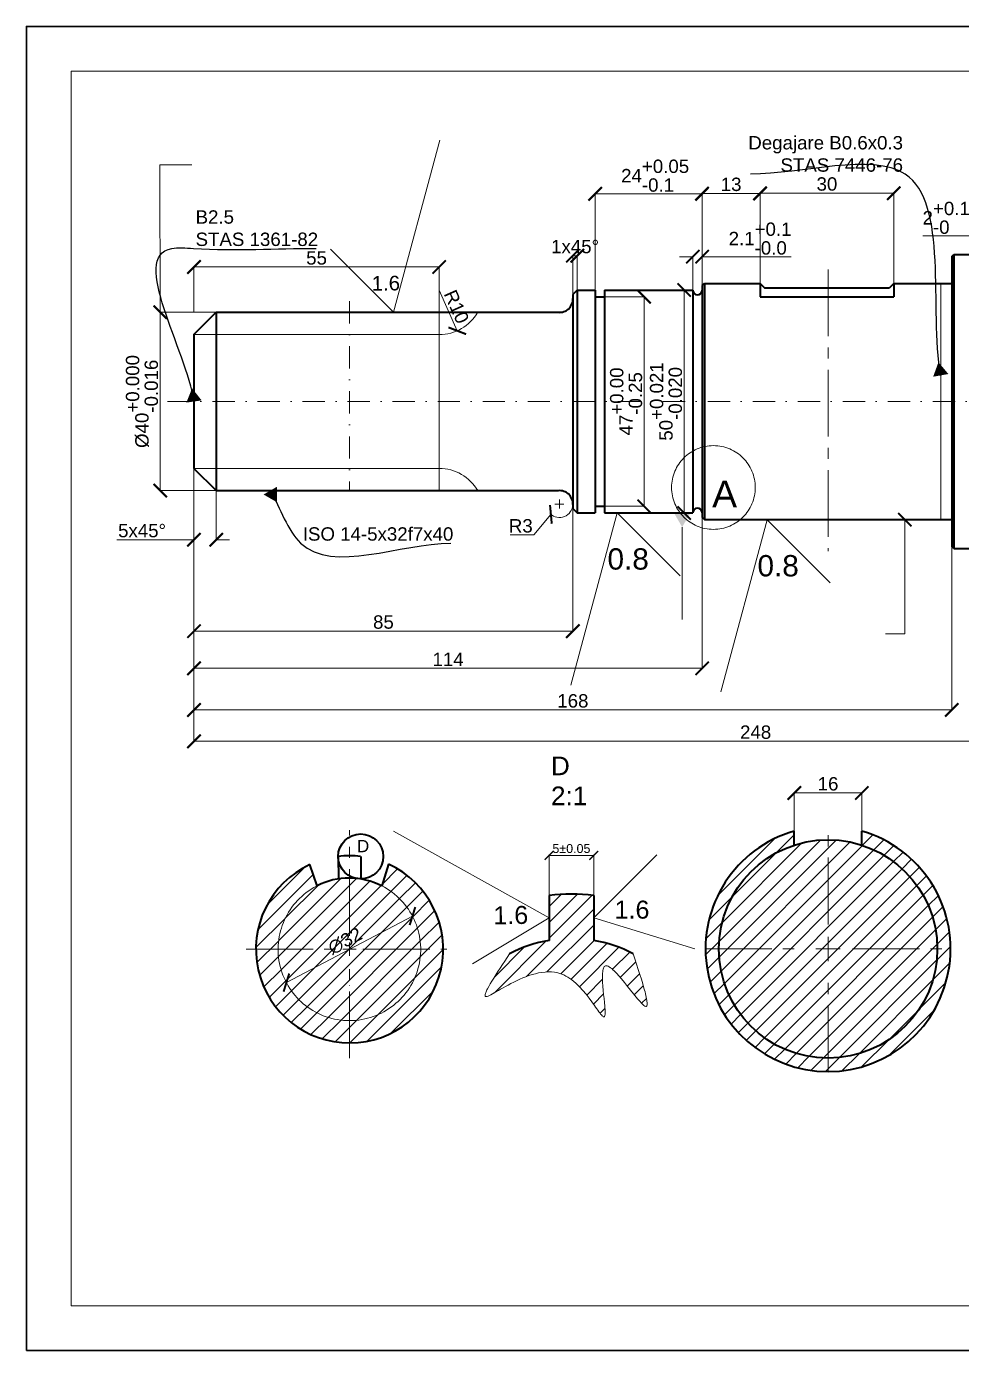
# Model space of a CAD drawing. Header units: inches. Extents: x 0 to 420, y 0 to 297.
# Drawn here: x 0 to 209.8, y 0 to 297 of the extents above; entities that cross this region are included whole.
import ezdxf

# ---------------------------------------------------------------- set-up
doc = ezdxf.new("R2010")
doc.units = ezdxf.units.IN
doc.header["$LTSCALE"] = 20
doc.header["$MEASUREMENT"] = 0
for name, pattern in [('ACAD_ISO02W100', [15, 12, -3]), ('CENTER2', [1.125, 0.75, -0.125, 0.125, -0.125]), ('DASHDOT2', [0.5, 0.25, -0.125, 0, -0.125])]:
    doc.linetypes.add(name, pattern=pattern)
for name, color, linetype, lineweight in [('axe', 160, 'DASHDOT2', 0), ('contur format interior', 252, 'Continuous', 0), ('cotare', 72, 'Continuous', 0), ('linie gorasa', 7, 'Continuous', 40), ('linie subtire', 7, 'ACAD_ISO02W100', 0)]:
    doc.layers.add(name, color=color, linetype=linetype, lineweight=lineweight)
doc.layers.add('format hartie', color=230, linetype='Continuous', lineweight=30, plot=False)
doc.styles.get("Standard").update_dxf_attribs({"font": 'arial.ttf'})
doc.dimstyles.get("Standard").update_dxf_attribs({"dimtxt": 3, "dimasz": 3, "dimexe": 0.18, "dimexo": 0.0625, "dimgap": 0.5, "dimtad": 1, "dimtoh": 1, "dimdec": 1, "dimzin": 12, "dimdsep": 46, "dimtxsty": 'Standard', "dimblk": 'ARCHTICK', "dimcen": 1, "dimclrd": 256, "dimclre": 256, "dimclrt": 256, "dimadec": 0, "dimazin": 3, "dimtfac": 1, "dimtdec": 1, "dimtofl": 0, "dimtmove": 0, "dimatfit": 0, "dimldrblk": 'DATUMFILLED', "dimfxl": 1, "dimtolj": 1, "dimtzin": 0, "dimlwd": -1, "dimlwe": -1, "dimarcsym": 0})

# ---------------------------------------------------------------- blocks, each defined once
blk = doc.blocks.new('_ArchTick')
at = {"color": 0, "linetype": 'ByBlock', "const_width": 0.15}
blk.add_lwpolyline([(-0.5, -0.5), (0.5, 0.5)], dxfattribs=at)
blk = doc.blocks.new('*D5')
at = {"layer": 'cotare', "transparency": 16777216}
for p, q in [((42.52, 232.88), (29.84, 232.88)), ((30.02, 192.88), (30.02, 232.88)), ((42.52, 192.88), (29.84, 192.88))]:
    blk.add_line(p, q, dxfattribs=at)
at = {"layer": 'Defpoints', "color": 0, "transparency": 16777216}
for p in [(30.02, 232.88), (42.58, 232.88), (42.58, 192.88)]:
    blk.add_point(p, dxfattribs=at)
at = {"layer": 'cotare', "transparency": 16777216, "xscale": 3, "yscale": 3, "zscale": 3}
for p, rotation in [((30.02, 232.88), 90), ((30.02, 192.88), 270)]:
    blk.add_blockref('_ArchTick', p, dxfattribs=dict(at, rotation=rotation))
at = {"layer": 'cotare', "transparency": 16777216, "insert": (25.9, 212.88), "char_height": 3, "attachment_point": 5, "rotation": 90}
blk.add_mtext('\\A1;%%C40\\S+0.000^ -0.016;', dxfattribs=at)
blk = doc.blocks.new('_DatumFilled')
at = {"color": 0, "linetype": 'ByBlock'}
blk.add_solid([(0, 0.577), (-1, 0), (0, -0.577)], dxfattribs=at)
blk = doc.blocks.new('*U14')
at = {"layer": 'axe', "color": 0, "linetype": 'CENTER2', "transparency": 16777216}
for p, q in [((0, 3), (0, 26.72)), ((-23.16, 0), (-3, 0)), ((3, 0), (21.82, 0)), ((0, -24.45), (0, -3))]:
    blk.add_line(p, q, dxfattribs=at)
at = {"layer": 'axe', "color": 0, "linetype": 'Continuous', "transparency": 16777216}
for p, q in [((-1.5, 0), (1.5, 0)), ((0, -1.5), (0, 1.5))]:
    blk.add_line(p, q, dxfattribs=at)
blk = doc.blocks.new('*U15')
at = {"layer": 'axe', "color": 0, "linetype": 'CENTER2', "transparency": 16777216}
blk.add_line((0, 29.62), (0, -33.6), dxfattribs=at)
blk = doc.blocks.new('*D20')
at = {"layer": 'cotare', "transparency": 16777216}
for p, q in [((117.26, 102.15), (117.26, 111.25)), ((117.26, 111.07), (127.26, 111.07)), ((127.26, 102.15), (127.26, 111.25))]:
    blk.add_line(p, q, dxfattribs=at)
at = {"layer": 'Defpoints', "color": 0, "transparency": 16777216}
for p in [(127.26, 111.07), (117.26, 102.09), (127.26, 102.09)]:
    blk.add_point(p, dxfattribs=at)
at = {"layer": 'cotare', "transparency": 16777216, "xscale": 2, "yscale": 2, "zscale": 2, "rotation": 180}
blk.add_blockref('_ArchTick', (117.26, 111.07), dxfattribs=at)
at = {"layer": 'cotare', "transparency": 16777216, "xscale": 2, "yscale": 2, "zscale": 2}
blk.add_blockref('_ArchTick', (127.26, 111.07), dxfattribs=at)
at = {"layer": 'cotare', "transparency": 16777216, "insert": (122.26, 112.59), "char_height": 2, "attachment_point": 5}
blk.add_mtext('\\A1;5±0.05', dxfattribs=at)
blk = doc.blocks.new('*D24')
at = {"layer": 'cotare', "transparency": 16777216}
blk.add_line((58.31, 82.52), (86.6, 97.45), dxfattribs=at)
at = {"layer": 'Defpoints', "color": 0, "transparency": 16777216}
for p in [(86.6, 97.45), (58.31, 82.52)]:
    blk.add_point(p, dxfattribs=at)
at = {"layer": 'cotare', "transparency": 16777216, "xscale": 3, "yscale": 3, "zscale": 3}
for p, rotation in [((86.6, 97.45), 27.81935306880945), ((58.31, 82.52), 207.8193530688095)]:
    blk.add_blockref('_ArchTick', p, dxfattribs=dict(at, rotation=rotation))
at = {"layer": 'cotare', "transparency": 16777216, "insert": (71.47, 91.86), "char_height": 3, "attachment_point": 5, "rotation": 27.8194}
blk.add_mtext('\\A1;∅32', dxfattribs=at)
blk = doc.blocks.new('*D25')
at = {"layer": 'cotare', "transparency": 16777216}
for p, q in [((37.58, 232.94), (37.58, 243.23)), ((37.58, 243.05), (92.58, 243.05)), ((92.58, 232.94), (92.58, 243.23))]:
    blk.add_line(p, q, dxfattribs=at)
at = {"layer": 'Defpoints', "color": 0, "transparency": 16777216}
for p in [(92.58, 243.05), (37.58, 232.88), (92.58, 232.88)]:
    blk.add_point(p, dxfattribs=at)
at = {"layer": 'cotare', "transparency": 16777216, "xscale": 3, "yscale": 3, "zscale": 3, "rotation": 180}
blk.add_blockref('_ArchTick', (37.58, 243.05), dxfattribs=at)
at = {"layer": 'cotare', "transparency": 16777216, "xscale": 3, "yscale": 3, "zscale": 3}
blk.add_blockref('_ArchTick', (92.58, 243.05), dxfattribs=at)
at = {"layer": 'cotare', "transparency": 16777216, "insert": (65.08, 245.07), "char_height": 3, "attachment_point": 5}
blk.add_mtext('\\A1;55', dxfattribs=at)
blk = doc.blocks.new('*D27')
at = {"layer": 'cotare', "transparency": 16777216}
blk.add_line((92.58, 237.88), (96.65, 228.74), dxfattribs=at)
at = {"layer": 'Defpoints', "color": 0, "transparency": 16777216}
for p in [(92.58, 237.88), (96.65, 228.74)]:
    blk.add_point(p, dxfattribs=at)
at = {"layer": 'cotare', "transparency": 16777216, "xscale": 3, "yscale": 3, "zscale": 3, "rotation": 293.988805278494}
blk.add_blockref('_ArchTick', (96.65, 228.74), dxfattribs=at)
at = {"layer": 'cotare', "transparency": 16777216, "insert": (96.47, 234.14), "char_height": 3, "attachment_point": 5, "rotation": 293.9888}
blk.add_mtext('\\A1;R10', dxfattribs=at)
blk = doc.blocks.new('*D29')
at = {"layer": 'cotare', "transparency": 16777216}
for p, q in [((127.58, 237.94), (127.58, 259.65)), ((127.58, 259.47), (151.58, 259.47)), ((151.58, 237.94), (151.58, 259.65))]:
    blk.add_line(p, q, dxfattribs=at)
at = {"layer": 'Defpoints', "color": 0, "transparency": 16777216}
for p in [(151.58, 259.47), (127.58, 237.88), (151.58, 237.88)]:
    blk.add_point(p, dxfattribs=at)
at = {"layer": 'cotare', "transparency": 16777216, "xscale": 3, "yscale": 3, "zscale": 3, "rotation": 180}
blk.add_blockref('_ArchTick', (127.58, 259.47), dxfattribs=at)
at = {"layer": 'cotare', "transparency": 16777216, "xscale": 3, "yscale": 3, "zscale": 3}
blk.add_blockref('_ArchTick', (151.58, 259.47), dxfattribs=at)
at = {"layer": 'cotare', "transparency": 16777216, "insert": (141.04, 263.54), "char_height": 3, "attachment_point": 5}
blk.add_mtext('\\A1;24\\S+0.05^ -0.1;', dxfattribs=at)
blk = doc.blocks.new('*D30')
at = {"layer": 'cotare', "transparency": 16777216}
for p, q in [((122.58, 236.94), (122.58, 245.77)), ((122.58, 245.59), (123.58, 245.59)), ((123.58, 237.94), (123.58, 245.77))]:
    blk.add_line(p, q, dxfattribs=at)
at = {"layer": 'Defpoints', "color": 0, "transparency": 16777216}
for p in [(123.58, 245.59), (123.58, 237.88), (122.58, 236.88)]:
    blk.add_point(p, dxfattribs=at)
at = {"layer": 'cotare', "transparency": 16777216, "xscale": 3, "yscale": 3, "zscale": 3, "rotation": 180}
blk.add_blockref('_ArchTick', (122.58, 245.59), dxfattribs=at)
at = {"layer": 'cotare', "transparency": 16777216, "xscale": 3, "yscale": 3, "zscale": 3}
blk.add_blockref('_ArchTick', (123.58, 245.59), dxfattribs=at)
at = {"layer": 'cotare', "transparency": 16777216, "insert": (123.08, 247.62), "char_height": 3, "attachment_point": 5}
blk.add_mtext('\\A1;1x45%%d', dxfattribs=at)
blk = doc.blocks.new('*D31')
at = {"layer": 'cotare', "transparency": 16777216}
for p, q in [((149.48, 245.36), (146.48, 245.36)), ((149.48, 237.94), (149.48, 245.54)), ((151.58, 237.94), (151.58, 245.54)), ((151.58, 245.36), (171.57, 245.36))]:
    blk.add_line(p, q, dxfattribs=at)
at = {"layer": 'Defpoints', "color": 0, "transparency": 16777216}
for p in [(151.58, 245.36), (149.48, 237.88), (151.58, 237.88)]:
    blk.add_point(p, dxfattribs=at)
at = {"layer": 'cotare', "transparency": 16777216, "xscale": 3, "yscale": 3, "zscale": 3}
blk.add_blockref('_ArchTick', (149.48, 245.36), dxfattribs=at)
at = {"layer": 'cotare', "transparency": 16777216, "xscale": 3, "yscale": 3, "zscale": 3, "rotation": 180}
blk.add_blockref('_ArchTick', (151.58, 245.36), dxfattribs=at)
at = {"layer": 'cotare', "transparency": 16777216, "insert": (164.58, 249.43), "char_height": 3, "attachment_point": 5}
blk.add_mtext('\\A1;2.1\\S+0.1^ -0.0;', dxfattribs=at)
blk = doc.blocks.new('*D32')
at = {"layer": 'cotare', "transparency": 16777216}
for p, q in [((151.58, 238.94), (151.58, 259.71)), ((151.58, 259.53), (164.58, 259.53)), ((164.58, 239.44), (164.58, 259.71))]:
    blk.add_line(p, q, dxfattribs=at)
at = {"layer": 'Defpoints', "color": 0, "transparency": 16777216}
for p in [(164.58, 259.53), (151.58, 238.88), (164.58, 239.38)]:
    blk.add_point(p, dxfattribs=at)
at = {"layer": 'cotare', "transparency": 16777216, "xscale": 3, "yscale": 3, "zscale": 3, "rotation": 180}
blk.add_blockref('_ArchTick', (151.58, 259.53), dxfattribs=at)
at = {"layer": 'cotare', "transparency": 16777216, "xscale": 3, "yscale": 3, "zscale": 3}
blk.add_blockref('_ArchTick', (164.58, 259.53), dxfattribs=at)
at = {"layer": 'cotare', "transparency": 16777216, "insert": (158.08, 261.57), "char_height": 3, "attachment_point": 5}
blk.add_mtext('\\A1;13', dxfattribs=at)
blk = doc.blocks.new('*D33')
at = {"layer": 'cotare', "transparency": 16777216}
for p, q in [((164.58, 239.44), (164.58, 259.79)), ((164.58, 259.61), (194.58, 259.61)), ((194.58, 239.44), (194.58, 259.79))]:
    blk.add_line(p, q, dxfattribs=at)
at = {"layer": 'Defpoints', "color": 0, "transparency": 16777216}
for p in [(194.58, 259.61), (164.58, 239.38), (194.58, 239.38)]:
    blk.add_point(p, dxfattribs=at)
at = {"layer": 'cotare', "transparency": 16777216, "xscale": 3, "yscale": 3, "zscale": 3, "rotation": 180}
blk.add_blockref('_ArchTick', (164.58, 259.61), dxfattribs=at)
at = {"layer": 'cotare', "transparency": 16777216, "xscale": 3, "yscale": 3, "zscale": 3}
blk.add_blockref('_ArchTick', (194.58, 259.61), dxfattribs=at)
at = {"layer": 'cotare', "transparency": 16777216, "insert": (179.58, 261.65), "char_height": 3, "attachment_point": 5}
blk.add_mtext('\\A1;30', dxfattribs=at)
blk = doc.blocks.new('*D34')
at = {"layer": 'cotare', "transparency": 16777216}
for p, q in [((217.58, 250.02), (201.11, 250.02)), ((217.58, 239.44), (217.58, 250.2)), ((219.58, 239.44), (219.58, 250.2)), ((219.58, 250.02), (222.58, 250.02))]:
    blk.add_line(p, q, dxfattribs=at)
at = {"layer": 'Defpoints', "color": 0, "transparency": 16777216}
for p in [(217.58, 250.02), (217.58, 239.38), (219.58, 239.38)]:
    blk.add_point(p, dxfattribs=at)
at = {"layer": 'cotare', "transparency": 16777216, "xscale": 3, "yscale": 3, "zscale": 3}
blk.add_blockref('_ArchTick', (217.58, 250.02), dxfattribs=at)
at = {"layer": 'cotare', "transparency": 16777216, "xscale": 3, "yscale": 3, "zscale": 3, "rotation": 180}
blk.add_blockref('_ArchTick', (219.58, 250.02), dxfattribs=at)
at = {"layer": 'cotare', "transparency": 16777216, "insert": (206.34, 254.08), "char_height": 3, "attachment_point": 5}
blk.add_mtext('\\A1;2\\S+0.1^ -0;', dxfattribs=at)
blk = doc.blocks.new('*D40')
at = {"layer": 'cotare', "transparency": 16777216}
for p, q in [((129.75, 236.38), (138.75, 236.38)), ((138.57, 189.38), (138.57, 236.38)), ((129.75, 189.38), (138.75, 189.38))]:
    blk.add_line(p, q, dxfattribs=at)
at = {"layer": 'Defpoints', "color": 0, "transparency": 16777216}
for p in [(129.68, 236.38), (138.57, 236.38), (129.68, 189.38)]:
    blk.add_point(p, dxfattribs=at)
at = {"layer": 'cotare', "transparency": 16777216, "xscale": 3, "yscale": 3, "zscale": 3}
for p, rotation in [((138.57, 236.38), 90), ((138.57, 189.38), 270)]:
    blk.add_blockref('_ArchTick', p, dxfattribs=dict(at, rotation=rotation))
at = {"layer": 'cotare', "transparency": 16777216, "insert": (134.51, 212.88), "char_height": 3, "attachment_point": 5, "rotation": 90}
blk.add_mtext('\\A1;47\\S+0.00^ -0.25;', dxfattribs=at)
blk = doc.blocks.new('*D41')
at = {"layer": 'cotare', "transparency": 16777216}
for p, q in [((147.55, 237.88), (147.55, 187.88)), ((147.62, 237.88), (147.73, 237.88)), ((147.62, 187.88), (147.73, 187.88))]:
    blk.add_line(p, q, dxfattribs=at)
at = {"layer": 'Defpoints', "color": 0, "transparency": 16777216}
for p in [(147.55, 237.88), (147.55, 187.88), (147.55, 187.88)]:
    blk.add_point(p, dxfattribs=at)
at = {"layer": 'cotare', "transparency": 16777216, "xscale": 3, "yscale": 3, "zscale": 3}
for p, rotation in [((147.55, 237.88), 90), ((147.55, 187.88), 270)]:
    blk.add_blockref('_ArchTick', p, dxfattribs=dict(at, rotation=rotation))
at = {"layer": 'cotare', "transparency": 16777216, "insert": (143.46, 212.88), "char_height": 3, "attachment_point": 5, "rotation": 90}
blk.add_mtext('\\A1;50\\S+0.021^ -0.020;', dxfattribs=at)
blk = doc.blocks.new('*D48')
at = {"layer": 'cotare', "transparency": 16777216}
for p, q in [((37.58, 197.82), (37.58, 136.48)), ((289.58, 194.82), (289.58, 136.48)), ((37.58, 136.66), (289.58, 136.66))]:
    blk.add_line(p, q, dxfattribs=at)
at = {"layer": 'Defpoints', "color": 0, "transparency": 16777216}
for p in [(37.58, 197.88), (289.58, 194.88), (289.58, 136.66)]:
    blk.add_point(p, dxfattribs=at)
at = {"layer": 'cotare', "transparency": 16777216, "xscale": 3, "yscale": 3, "zscale": 3, "rotation": 180}
blk.add_blockref('_ArchTick', (37.58, 136.66), dxfattribs=at)
at = {"layer": 'cotare', "transparency": 16777216, "xscale": 3, "yscale": 3, "zscale": 3}
blk.add_blockref('_ArchTick', (289.58, 136.66), dxfattribs=at)
at = {"layer": 'cotare', "transparency": 16777216, "insert": (163.58, 138.69), "char_height": 3, "attachment_point": 5}
blk.add_mtext('\\A1;248', dxfattribs=at)
blk = doc.blocks.new('*D49')
at = {"layer": 'cotare', "transparency": 16777216}
for p, q in [((37.58, 180.32), (37.58, 143.5)), ((207.58, 180.32), (207.58, 143.5)), ((207.58, 143.68), (37.58, 143.68))]:
    blk.add_line(p, q, dxfattribs=at)
at = {"layer": 'Defpoints', "color": 0, "transparency": 16777216}
for p in [(37.58, 180.38), (207.58, 180.38), (37.58, 143.68)]:
    blk.add_point(p, dxfattribs=at)
at = {"layer": 'cotare', "transparency": 16777216, "xscale": 3, "yscale": 3, "zscale": 3, "rotation": 180}
blk.add_blockref('_ArchTick', (37.58, 143.68), dxfattribs=at)
at = {"layer": 'cotare', "transparency": 16777216, "xscale": 3, "yscale": 3, "zscale": 3}
blk.add_blockref('_ArchTick', (207.58, 143.68), dxfattribs=at)
at = {"layer": 'cotare', "transparency": 16777216, "insert": (122.58, 145.71), "char_height": 3, "attachment_point": 5}
blk.add_mtext('\\A1;168', dxfattribs=at)
blk = doc.blocks.new('*D50')
at = {"layer": 'cotare', "transparency": 16777216}
for p, q in [((37.58, 186.82), (37.58, 152.85)), ((151.58, 186.82), (151.58, 152.85)), ((151.58, 153.03), (37.58, 153.03))]:
    blk.add_line(p, q, dxfattribs=at)
at = {"layer": 'Defpoints', "color": 0, "transparency": 16777216}
for p in [(37.58, 186.88), (151.58, 186.88), (37.58, 153.03)]:
    blk.add_point(p, dxfattribs=at)
at = {"layer": 'cotare', "transparency": 16777216, "xscale": 3, "yscale": 3, "zscale": 3, "rotation": 180}
blk.add_blockref('_ArchTick', (37.58, 153.03), dxfattribs=at)
at = {"layer": 'cotare', "transparency": 16777216, "xscale": 3, "yscale": 3, "zscale": 3}
blk.add_blockref('_ArchTick', (151.58, 153.03), dxfattribs=at)
at = {"layer": 'cotare', "transparency": 16777216, "insert": (94.58, 155.04), "char_height": 3, "attachment_point": 5}
blk.add_mtext('\\A1;114', dxfattribs=at)
blk = doc.blocks.new('*D51')
at = {"layer": 'cotare', "transparency": 16777216}
for p, q in [((122.58, 188.82), (122.58, 161.18)), ((37.58, 186.82), (37.58, 161.18)), ((122.58, 161.36), (37.58, 161.36))]:
    blk.add_line(p, q, dxfattribs=at)
at = {"layer": 'Defpoints', "color": 0, "transparency": 16777216}
for p in [(122.58, 188.88), (37.58, 186.88), (37.58, 161.36)]:
    blk.add_point(p, dxfattribs=at)
at = {"layer": 'cotare', "transparency": 16777216, "xscale": 3, "yscale": 3, "zscale": 3, "rotation": 180}
blk.add_blockref('_ArchTick', (37.58, 161.36), dxfattribs=at)
at = {"layer": 'cotare', "transparency": 16777216, "xscale": 3, "yscale": 3, "zscale": 3}
blk.add_blockref('_ArchTick', (122.58, 161.36), dxfattribs=at)
at = {"layer": 'cotare', "transparency": 16777216, "insert": (80.08, 163.39), "char_height": 3, "attachment_point": 5}
blk.add_mtext('\\A1;85', dxfattribs=at)
blk = doc.blocks.new('*D52')
at = {"layer": 'cotare', "transparency": 16777216}
for p, q in [((37.58, 192.82), (37.58, 181.69)), ((42.58, 192.82), (42.58, 181.69)), ((37.58, 181.87), (20.27, 181.87)), ((42.58, 181.87), (45.58, 181.87))]:
    blk.add_line(p, q, dxfattribs=at)
at = {"layer": 'Defpoints', "color": 0, "transparency": 16777216}
for p in [(37.58, 192.88), (42.58, 192.88), (37.58, 181.87)]:
    blk.add_point(p, dxfattribs=at)
at = {"layer": 'cotare', "transparency": 16777216, "xscale": 3, "yscale": 3, "zscale": 3}
blk.add_blockref('_ArchTick', (37.58, 181.87), dxfattribs=at)
at = {"layer": 'cotare', "transparency": 16777216, "xscale": 3, "yscale": 3, "zscale": 3, "rotation": 180}
blk.add_blockref('_ArchTick', (42.58, 181.87), dxfattribs=at)
at = {"layer": 'cotare', "transparency": 16777216, "insert": (25.93, 183.9), "char_height": 3, "attachment_point": 5}
blk.add_mtext('\\A1;5x45%%d', dxfattribs=at)
blk = doc.blocks.new('*D53')
at = {"layer": 'cotare', "transparency": 16777216}
for p, q in [((119.57, 188.88), (119.57, 190.88)), ((117.65, 187.56), (113.82, 182.94)), ((118.57, 189.88), (120.57, 189.88)), ((113.82, 182.94), (108.48, 182.94))]:
    blk.add_line(p, q, dxfattribs=at)
blk.add_arc((119.57, 189.88), 3.01, 226.8855, 356.216, dxfattribs=at)
at = {"layer": 'Defpoints', "color": 0, "transparency": 16777216}
for p in [(117.65, 187.56), (119.57, 189.88)]:
    blk.add_point(p, dxfattribs=at)
at = {"layer": 'cotare', "transparency": 16777216, "xscale": 3, "yscale": 3, "zscale": 3, "rotation": 50.30722199148471}
blk.add_blockref('_ArchTick', (117.65, 187.56), dxfattribs=at)
at = {"layer": 'cotare', "transparency": 16777216, "insert": (110.9, 184.97), "char_height": 3, "attachment_point": 5}
blk.add_mtext('\\A1;R3', dxfattribs=at)
blk = doc.blocks.new('*D66')
at = {"layer": 'cotare', "transparency": 16777216}
for p, q in [((172.26, 113.44), (172.26, 125.25)), ((172.26, 125.07), (187.41, 125.07)), ((187.41, 113.44), (187.41, 125.25))]:
    blk.add_line(p, q, dxfattribs=at)
at = {"layer": 'Defpoints', "color": 0, "transparency": 16777216}
for p in [(187.41, 125.07), (172.26, 113.37), (187.41, 113.37)]:
    blk.add_point(p, dxfattribs=at)
at = {"layer": 'cotare', "transparency": 16777216, "xscale": 3, "yscale": 3, "zscale": 3, "rotation": 180}
blk.add_blockref('_ArchTick', (172.26, 125.07), dxfattribs=at)
at = {"layer": 'cotare', "transparency": 16777216, "xscale": 3, "yscale": 3, "zscale": 3}
blk.add_blockref('_ArchTick', (187.41, 125.07), dxfattribs=at)
at = {"layer": 'cotare', "transparency": 16777216, "insert": (179.83, 127.1), "char_height": 3, "attachment_point": 5}
blk.add_mtext('\\A1;16', dxfattribs=at)
blk = doc.blocks.new('*U67')
at = {"layer": 'axe', "color": 0, "linetype": 'CENTER2', "transparency": 16777216}
for p, q in [((0, 5.5), (0, 27.62)), ((-27.62, 0), (-5.5, 0)), ((5.5, 0), (27.62, 0)), ((0, -27.62), (0, -5.5))]:
    blk.add_line(p, q, dxfattribs=at)
at = {"layer": 'axe', "color": 0, "linetype": 'Continuous', "transparency": 16777216}
for p, q in [((-2.75, 0), (2.75, 0)), ((0, -2.75), (0, 2.75))]:
    blk.add_line(p, q, dxfattribs=at)

msp = doc.modelspace()

# ---------------------------------------------------------------- hatches: boundary and pattern name
at = {"layer": 'contur format interior'}
h = msp.add_hatch(dxfattribs=at)
h.set_pattern_fill('ANSI31', color=256, scale=20)
h.paths.add_polyline_path([(155.33, 90.07, 1), (204.33, 90.07, 1)])
h.paths.add_polyline_path([(187.43, 116.5), (187.41, 113.37, -0.32492), (204.33, 90.07), (207.33, 90.07, 0.334391)])
h.paths.add_polyline_path([(172.26, 113.37), (172.23, 116.5, 0.334373), (152.33, 90.07), (155.33, 90.07, -0.32492)])
h.paths.add_polyline_path([(207.33, 90.07), (204.33, 90.07, -0.414214), (179.83, 65.57), (179.83, 62.57, 0.414214)])
h.paths.add_polyline_path([(155.33, 90.07), (152.33, 90.07, 0.414214), (179.83, 62.57), (179.83, 65.57, -0.414214)])
h.paths.add_polyline_path([(79.71, 104.24, 0.078243), (74.98, 105.78, -0.060437), (73.77, 105.93, 0.138861), (65.22, 104.25, 4.174993)])
h.paths.add_polyline_path([(81.25, 109.08), (79.71, 104.24, -0.281942), (88.45, 90), (93.48, 90, 0.292976)])
h.paths.add_polyline_path([(93.48, 90), (88.45, 90, -0.413815), (72.48, 74), (72.48, 69, 0.414214)])
h.paths.add_polyline_path([(56.46, 90), (51.48, 90, 0.414214), (72.48, 69), (72.48, 74, -0.414871)])
h.paths.add_polyline_path([(65.22, 104.25), (63.55, 109, 0.290618), (51.48, 90), (56.46, 90, -0.282447)])
h = msp.add_hatch(dxfattribs=at)
h.set_pattern_fill('ANSI31', color=256, scale=20)
edge = h.paths.add_edge_path()
edge.add_line((127.26, 91.98), (127.26, 102.09))
edge.add_arc((122.26, 62.4), 40, 82.8192, 97.1808)
edge.add_line((117.26, 102.09), (117.26, 91.98))
edge.add_arc((122.26, 62.4), 30, 99.5941, 117.5321)
edge.add_spline(control_points=[(108.39, 89), (105.46, 84.61), (97.63, 72.9), (120.51, 93.92), (132.34, 66.12), (126.28, 95.28), (142.45, 69.68), (138.19, 82.68), (136.11, 89.01)], knot_values=[0, 0, 0, 0, 10.953825, 29.210146, 42.217551, 53.390766, 66.033559, 78.048112, 78.048112, 78.048112, 78.048112], degree=3, periodic=0)
edge.add_arc((122.26, 62.4), 30, 62.5064, 80.4059)
at = {"layer": 'cotare'}
h = msp.add_hatch(color=256, dxfattribs=at)
h.dxf.hatch_style = 1
h.paths.add_polyline_path([(148.96, 187.92), (145.25, 187.92), (147.1, 184.7)])

# ---------------------------------------------------------------- linework, layer by layer
at = {"layer": 'axe'}
for p, q in [((72.48, 235.36), (72.48, 192.88)), ((31.65, 212.88), (363.48, 212.88))]:
    msp.add_line(p, q, dxfattribs=at)
at = {"layer": 'contur format interior'}
msp.add_lwpolyline([(10, 10), (410, 10), (410, 287), (10, 287)], close=True, dxfattribs=at)
at = {"layer": 'cotare'}
for p, q in [((37.1, 265.93), (29.93, 265.93)), ((30.02, 232.88), (29.93, 265.93)), ((147.09, 184.7), (147.09, 163.96)), ((197.06, 186.38), (197.06, 160.79)), ((192.7, 160.79), (197.06, 160.79)), ((75.11, 90), (75.1, 90.02)), ((75.11, 90), (75.1, 90)), ((75.1, 90), (75.11, 90)), ((72.48, 81.91), (72.48, 81.92)), ((72.48, 81.92), (72.48, 81.91)), ((72.48, 81.91), (72.48, 81.91)), ((72.48, 75), (72.48, 70))]:
    msp.add_line(p, q, dxfattribs=at)
for points in [[(68.22, 247.02), (82.36, 232.88), (92.71, 271.52)], [(146.63, 173.74), (132.49, 187.88), (122.14, 149.24)], [(180.28, 172.21), (166.14, 186.36), (155.79, 147.72)], [(100.09, 86.77), (117.26, 97.03), (82.32, 116.51)], [(141.4, 111.18), (127.26, 97.03), (149.96, 90.07)]]:
    msp.add_lwpolyline(points, dxfattribs=at)
at = {"layer": 'format hartie'}
msp.add_lwpolyline([(0, 0), (420, 0), (420, 297), (0, 297)], close=True, dxfattribs=at)
at = {"layer": 'linie gorasa'}
for p, q in [((207.58, 245.38), (208.08, 245.88)), ((207.58, 245.38), (207.58, 180.38)), ((208.08, 245.88), (217.08, 245.88)), ((208.08, 245.88), (208.08, 179.88)), ((123.58, 237.88), (122.58, 236.88)), ((123.58, 237.88), (123.58, 187.88)), ((123.58, 237.88), (127.58, 237.88)), ((127.58, 237.88), (127.58, 187.88)), ((129.68, 237.88), (129.68, 187.88)), ((129.68, 237.88), (149.48, 237.88)), ((149.48, 237.88), (149.48, 187.88)), ((151.58, 238.88), (152.08, 239.38)), ((151.58, 238.88), (151.58, 186.88)), ((152.08, 239.38), (164.58, 239.38)), ((152.08, 239.38), (152.08, 186.38)), ((164.58, 239.38), (164.58, 236.38)), ((164.58, 239.38), (165.58, 238.38)), ((165.58, 238.38), (193.58, 238.38)), ((194.58, 239.38), (193.58, 238.38)), ((194.58, 239.38), (194.58, 236.38)), ((194.58, 239.38), (207.58, 239.38)), ((122.58, 236.88), (122.58, 188.88)), ((127.58, 236.38), (129.68, 236.38)), ((129.68, 236.38), (129.68, 236.38)), ((164.58, 236.38), (194.58, 236.38)), ((37.58, 227.88), (42.58, 232.88)), ((42.58, 232.88), (119.86, 232.88)), ((42.58, 232.88), (42.58, 192.88)), ((37.58, 227.88), (37.58, 197.88)), ((37.58, 197.88), (42.58, 192.88)), ((42.58, 192.88), (119.28, 192.88)), ((122.58, 188.88), (123.58, 187.88)), ((123.58, 187.88), (127.58, 187.88)), ((127.58, 189.38), (129.68, 189.38)), ((129.68, 189.38), (129.68, 189.38)), ((129.68, 187.88), (149.48, 187.88)), ((151.58, 186.88), (152.08, 186.38)), ((152.08, 186.38), (207.58, 186.38)), ((208.08, 179.88), (207.58, 180.38)), ((208.08, 179.88), (217.08, 179.88)), ((172.26, 113.37), (172.23, 116.5)), ((187.41, 113.37), (187.43, 116.5)), ((69.93, 110.78), (69.98, 105.79)), ((74.98, 110.85), (74.98, 105.78)), ((65.22, 104.25), (63.55, 109)), ((81.25, 109.08), (79.71, 104.24)), ((117.26, 102.09), (117.26, 91.98)), ((127.26, 102.09), (127.26, 91.98))]:
    msp.add_line(p, q, dxfattribs=at)
for centre, radius in [((74.98, 110.83), 5.05), ((179.83, 90.07), 24.5)]:
    msp.add_circle(centre, radius, dxfattribs=at)
for centre, radius, start, end in [((150.53, 237.88), 1.05, 180, 0), ((119.57, 235.88), 3.01, 264.4684, 2.5959), ((119.57, 189.88), 3.01, 357.4041, 95.5316), ((150.53, 187.88), 1.05, 360, 180), ((179.83, 90.07), 27.5, 106.0458, 73.9579), ((72.48, 90), 21, 83.18, 96.9826), ((72.48, 90), 21, 115.1808, 65.3174), ((72.45, 89.99), 15.99, 63.0067, 116.8859), ((122.26, 62.4), 40, 82.8192, 97.1808), ((122.26, 62.4), 30, 99.5941, 117.5321), ((122.26, 62.4), 30, 62.5064, 80.4059)]:
    msp.add_arc(centre, radius, start, end, dxfattribs=at)
at = {"layer": 'linie subtire'}
for p, q in [((205.12, 239.38), (205.12, 186.38)), ((92.58, 192.88), (92.58, 232.88)), ((37.58, 227.88), (92.58, 227.88)), ((37.58, 197.88), (92.58, 197.88))]:
    msp.add_line(p, q, dxfattribs=at)
msp.add_circle((154.11, 193.59), 9.39, dxfattribs=at)
for centre, radius, start, end in [((92.58, 237.88), 10, 270, 330), ((92.58, 187.88), 10, 30, 90), ((72.45, 89.99), 15.99, 117.4288, 63.0067)]:
    msp.add_arc(centre, radius, start, end, dxfattribs=at)
msp.add_spline([(108.39, 89), (102.92, 79.52), (120.55, 84.24), (129.75, 75.04), (129.75, 86.22), (138.69, 77.28), (136.11, 89.01)], degree=3, dxfattribs=at)

# ---------------------------------------------------------------- block references
at = {"layer": 'axe', "linetype": 'CENTER2'}
for name, p in [('*U15', (179.83, 212.88)), ('*U14', (72.48, 90)), ('*U67', (179.83, 90.07))]:
    msp.add_blockref(name, p, dxfattribs=at)
at = {"layer": 'cotare', "xscale": 3, "yscale": 3, "zscale": 3, "rotation": 90}
msp.add_blockref('_ArchTick', (197.06, 186.38), dxfattribs=at)

# ---------------------------------------------------------------- texts
at = {"layer": 'cotare'}
for height, rotation, p in [(3.273, 0.8161, (77.47, 237.73)), (4.034, 0.865, (104.76, 95.59))]:
    msp.add_text('1.6', height=height, rotation=rotation, dxfattribs=at).set_placement(p)
for s, height, p in [('0.8', 4.778, (130.35, 175.17)), ('0.8', 4.778, (164, 173.65)), ('1.6', 4.034, (131.93, 96.88))]:
    msp.add_text(s, height=height, dxfattribs=at).set_placement(p)
at = {"layer": 'cotare', "char_height": 3}
for s, insert, attachment_point in [('\\A1;Degajare B0.6x0.3\\PSTAS 7446-76', (196.65, 264.38), 9), ('\\A1;B2.5\\PSTAS 1361-82', (37.94, 247.72), 7), ('\\A1;ISO 14-5x32f7x40', (61.99, 181.62), 7)]:
    msp.add_mtext(s, dxfattribs=dict(at, insert=insert, attachment_point=attachment_point))
at = {"layer": 'linie gorasa'}
msp.add_text('D', height=2.75, dxfattribs=at).set_placement((74.13, 111.78))
at = {"layer": 'linie subtire'}
for s, height, p in [('D', 4.18, (117.68, 129.05)), ('2:1', 4.182, (117.68, 122.33))]:
    msp.add_text(s, height=height, dxfattribs=at).set_placement(p)
at = {"layer": 'linie subtire', "insert": (153.83, 195.14), "char_height": 6, "attachment_point": 1}
msp.add_mtext_dynamic_manual_height_columns('A', width=1.5057, gutter_width=30.01, heights=[0], dxfattribs=at)

# ---------------------------------------------------------------- dimensions: what is measured, and where the dimension line sits
at = {"layer": 'cotare'}
for base, p1, override, picture, middle in [((151.58, 259.47), (127.58, 237.88), {"dimtol": 1, "dimtp": 0.05, "dimtm": 0.1, "dimtdec": 2, "dimtzin": 8}, '*D29', (141.04, 259.47)), ((151.58, 245.36), (149.48, 237.88), {"dimtol": 1, "dimtp": 0.1, "dimtm": 1e-09}, '*D31', (164.58, 245.36))]:
    dim = msp.add_linear_dim(base=base, p1=p1, p2=(151.58, 237.88), dimstyle='Standard', override=override, dxfattribs=at)
    dim.commit()
    dim.dimension.update_dxf_attribs({"geometry": picture, "text_midpoint": middle, "dimtype": 160})
dim = msp.add_linear_dim(base=(164.58, 259.53), p1=(151.58, 238.88), p2=(164.58, 239.38), dimstyle='Standard', dxfattribs=at)
dim.commit()
dim.dimension.update_dxf_attribs({"geometry": '*D32', "text_midpoint": (158.08, 259.53), "dimtype": 160})
for base, p1, p2, picture, middle in [((194.58, 259.61), (164.58, 239.38), (194.58, 239.38), '*D33', (179.58, 261.65)), ((92.58, 243.05), (37.58, 232.88), (92.58, 232.88), '*D25', (65.08, 245.07)), ((37.58, 161.36), (122.58, 188.88), (37.58, 186.88), '*D51', (80.08, 163.39)), ((37.58, 153.03), (151.58, 186.88), (37.58, 186.88), '*D50', (94.58, 155.04))]:
    dim = msp.add_linear_dim(base=base, p1=p1, p2=p2, dimstyle='Standard', dxfattribs=at)
    dim.commit()
    dim.dimension.update_dxf_attribs({"geometry": picture, "text_midpoint": middle})
for base, p1, p2, override, picture, middle in [((217.58, 250.02), (219.58, 239.38), (217.58, 239.38), {"dimgap": 0.5, "dimtol": 1, "dimlim": 0, "dimtp": 0.1, "dimtm": 0, "dimtdec": 2, "dimtolj": 1, "dimtzin": 8}, '*D34', (206.34, 254.08)), ((127.26, 111.07), (117.26, 102.09), (127.26, 102.09), {"dimtxt": 2, "dimasz": 2, "dimlfac": 0.5, "dimtol": 1, "dimtp": 0.05, "dimtm": 0.05, "dimtdec": 2}, '*D20', (122.26, 112.59))]:
    dim = msp.add_linear_dim(base=base, p1=p1, p2=p2, dimstyle='Standard', override=override, dxfattribs=at)
    dim.commit()
    dim.dimension.update_dxf_attribs({"geometry": picture, "text_midpoint": middle})
for base, p1, p2, text, override, picture, middle in [((123.58, 245.59), (122.58, 236.88), (123.58, 237.88), '1x45%%d', {"dimtix": 1}, '*D30', (123.08, 245.59)), ((187.41, 125.07), (172.26, 113.37), (187.41, 113.37), '16', {"dimtol": 1, "dimtm": 0.043, "dimtdec": 3}, '*D66', (179.83, 125.07))]:
    dim = msp.add_linear_dim(base=base, p1=p1, p2=p2, text=text, dimstyle='Standard', override=override, dxfattribs=at)
    dim.commit()
    dim.dimension.update_dxf_attribs({"geometry": picture, "text_midpoint": middle, "dimtype": 160})
for center, mpoint, picture, middle in [((92.58, 237.88), (96.65, 228.74), '*D27', (96.47, 234.14)), ((119.57, 189.88), (117.65, 187.56), '*D53', (110.9, 184.97))]:
    dim = msp.add_radius_dim(center=center, mpoint=mpoint, dimstyle='Standard', dxfattribs=at)
    dim.commit()
    dim.dimension.update_dxf_attribs({"geometry": picture, "text_midpoint": middle})
for base, p1, p2, override, picture, middle in [((138.57, 236.38), (129.68, 189.38), (129.68, 236.38), {"dimgap": 0.5, "dimtol": 1, "dimlim": 0, "dimtm": 0.25, "dimtdec": 2}, '*D40', (134.51, 212.88)), ((147.55, 187.88), (147.55, 237.88), (147.55, 187.88), {"dimgap": 0.5, "dimtol": 1, "dimlim": 0, "dimtp": 0.021, "dimtm": 0.02, "dimtdec": 3}, '*D41', (143.46, 212.88))]:
    dim = msp.add_linear_dim(base=base, p1=p1, p2=p2, angle=90, dimstyle='Standard', override=override, dxfattribs=at)
    dim.commit()
    dim.dimension.update_dxf_attribs({"geometry": picture, "text_midpoint": middle})
dim = msp.add_linear_dim(base=(30.02, 232.88), p1=(42.58, 192.88), p2=(42.58, 232.88), angle=90, text='%%C<>', dimstyle='Standard', override={"dimscale": 1, "dimgap": 0.5, "dimtol": 1, "dimlim": 0, "dimtp": 0, "dimtm": 0.016, "dimtdec": 3, "dimtix": 0, "dimtofl": 0, "dimtmove": 0, "dimatfit": 0, "dimtolj": 1}, dxfattribs=at)
dim.commit()
dim.dimension.update_dxf_attribs({"geometry": '*D5', "text_midpoint": (25.9, 212.88)})
for base, p1, p2, text, picture, middle in [((289.58, 136.66), (37.58, 197.88), (289.58, 194.88), '248', '*D48', (163.58, 138.69)), ((37.58, 181.87), (42.58, 192.88), (37.58, 192.88), '5x45%%d', '*D52', (25.93, 183.9)), ((37.58, 143.68), (207.58, 180.38), (37.58, 180.38), '168', '*D49', (122.58, 145.71))]:
    dim = msp.add_linear_dim(base=base, p1=p1, p2=p2, text=text, dimstyle='Standard', dxfattribs=at)
    dim.commit()
    dim.dimension.update_dxf_attribs({"geometry": picture, "text_midpoint": middle})
dim = msp.add_diameter_dim_2p(p1=(58.31, 82.52), p2=(86.6, 97.45), dimstyle='Standard', dxfattribs=at)
dim.commit()
dim.dimension.update_dxf_attribs({"geometry": '*D24', "text_midpoint": (71.47, 91.86)})

# ---------------------------------------------------------------- leaders
at = {"layer": 'cotare', "path_type": 1, "annotation_type": 0, "has_hookline": 1}
for points, hookline_direction, text_width in [([(205.12, 218.74), (197.15, 263.88)], 1, 34.2), ([(37.58, 212.88), (32.59, 247.22), (37.44, 247.22)], 0, 27.08), ([(54.69, 192.88), (61.49, 181.12)], 0, 33.19)]:
    msp.add_leader(points, dimstyle='Standard', dxfattribs=dict(at, hookline_direction=hookline_direction, text_width=text_width))

doc.saveas('drawing.dxf')
